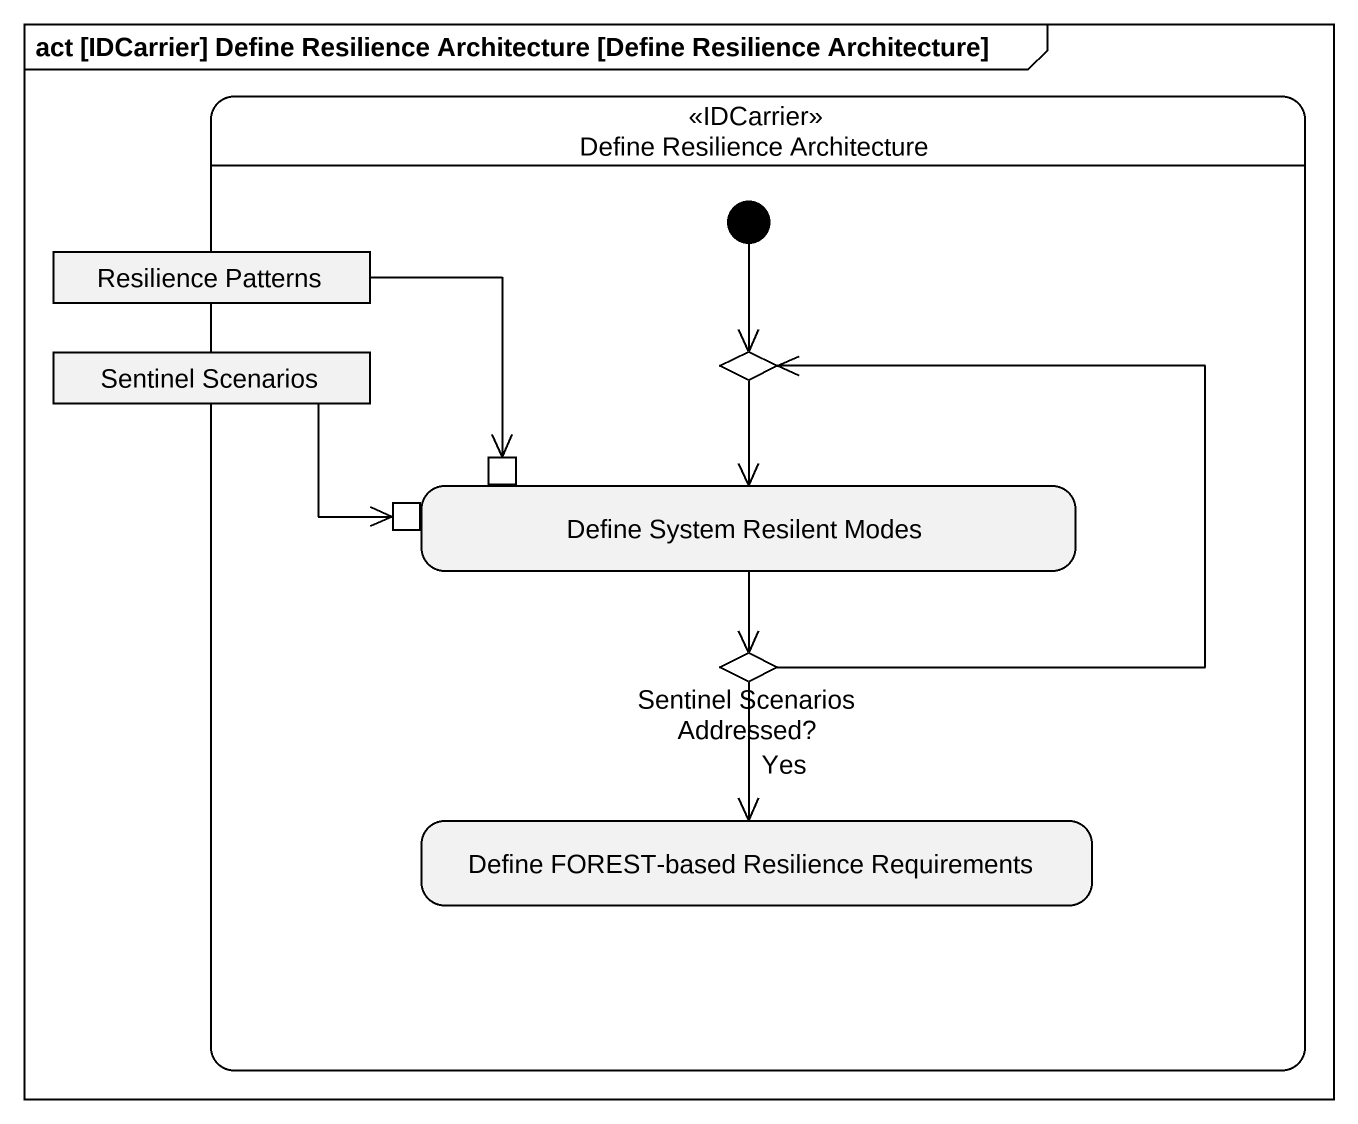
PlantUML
@startuml
mainframe act [IDCarrier] Define Resilience Architecture [Define Resilience Architecture]
hide empty description
state "Define Resilience Architecture" as Define_Resilience <<IDCarrier>> {
  state "Resilience Patterns" as Resilience_Patterns <<object>>
  state "Sentinel Scenarios" as Sentinel_Scenarios <<object>>
  state choice1 <<choice>>
  state "Define System Resilent Modes" as Define_System_Resilent_Modes {
    state pin1 <<inputPin>>
    state pin2 <<inputPin>>
  }
  state "Sentinel Scenarios Addressed?" as Sentinel_Scenarios_Addressed <<choice>>
  state "Define FOREST-based Resilience Requirements" as Define_FOREST_based
  [*] --> choice1
}
Resilience_Patterns --> pin1
Sentinel_Scenarios --> pin2
choice1 --> Define_System_Resilent_Modes
Define_System_Resilent_Modes --> Sentinel_Scenarios_Addressed
Sentinel_Scenarios_Addressed -up-> choice1
Sentinel_Scenarios_Addressed --> Define_FOREST_based : Yes
@enduml
